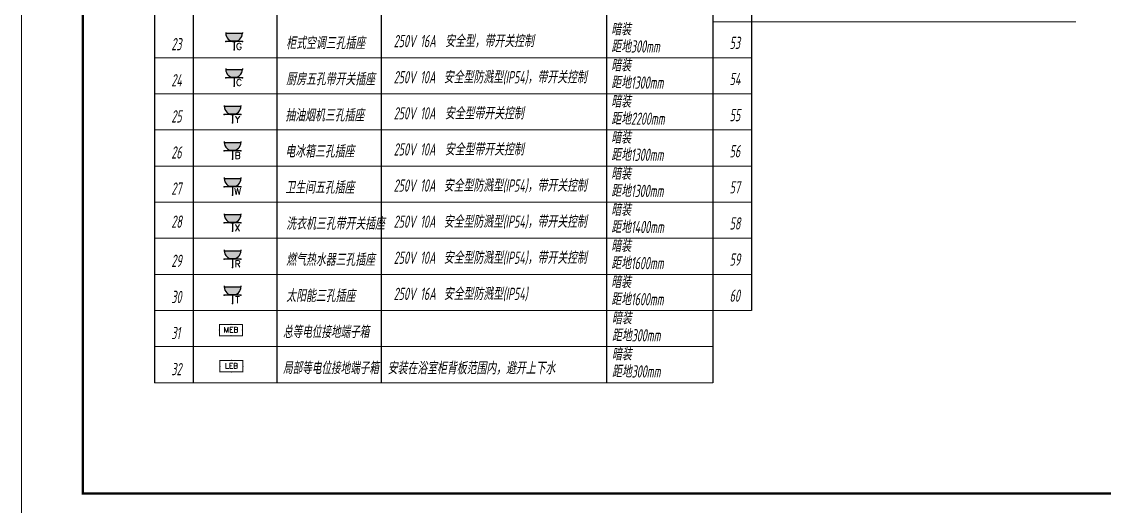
# Model space of a CAD drawing. Extents: x 5031545 to 5313844, y -886381 to -283477.
# Drawn here: x 5061544 to 5105730, y -767106 to -747339 of the extents above; entities that cross this region are included whole.
import ezdxf
from ezdxf.enums import TextEntityAlignment as Align

# ---------------------------------------------------------------- set-up
doc = ezdxf.new("R2010")
doc.units = 0
doc.header["$LTSCALE"] = 1000
doc.header["$MEASUREMENT"] = 0
doc.layers.get('0').update_dxf_attribs({"linetype": 'CONTINUOUS'})
for name, color, linetype, lineweight in [('DIM', 3, 'CONTINUOUS', 20), ('EQUIP-消防', 3, 'CONTINUOUS', 20), ('图框', 147, 'CONTINUOUS', 20)]:
    doc.layers.add(name, color=color, linetype=linetype, lineweight=lineweight)
doc.layers.add('EQUIP-插座', color=3, linetype='CONTINUOUS')
doc.layers.add('TK', color=252, linetype='CONTINUOUS')
doc.styles.add('_TEL_DIM', font='simplex.shx', dxfattribs={"width": 0.8, "height": 3.5, "bigfont": 'hztxt.shx'})
doc.styles.add('HZTXT', font='gbeitc.shx', dxfattribs={"width": 0.8, "height": 400, "bigfont": 'hztxt.shx'})

# ---------------------------------------------------------------- blocks, each defined once
blk = doc.blocks.new('$equip$00002389')
for p, q in [((-0.65, 0.65), (-0.65, 0)), ((0.65, 0.65), (-0.65, 0.65)), ((0.65, 0), (0.65, 0.65)), ((-0.65, 0), (0.65, 0))]:
    blk.add_line(p, q)
at = {"const_width": 0.05}
blk.add_lwpolyline([(-0.65, 0.65), (0.65, 0.65), (0.65, 0), (-0.65, 0), (-0.65, 0.65), (0.65, 0.65)], dxfattribs=at)
for p in [(0, 0.65), (-0.65, 0.325), (0, 0), (0.65, 0.325)]:
    blk.add_point(p)
at = {"color": 7, "style": '_TEL_DIM'}
blk.add_attdef('$TEXT$', text='', height=0.3, dxfattribs=at).set_placement((0.006, 0.343), align=Align.MIDDLE_CENTER)
at = {"color": 7, "style": '_TEL_DIM', "flags": 1}
blk.add_attdef('A', text='', height=0.00002, dxfattribs=at).set_placement((0, 0), align=Align.MIDDLE_CENTER)
blk = doc.blocks.new('$equip$00001764')
for p, q in [((-0.5, 1.05), (-0.5, 1)), ((-0.5, 1), (0.5, 1)), ((0.5, 1.05), (0.5, 1)), ((0.5, 0.5), (-0.5, 0.5)), ((0, 0.5), (0, 0))]:
    blk.add_line(p, q)
blk.add_arc((0, 1), 0.5, 180, 0)
for p in [(-0.5, 0.5), (0, 0), (0.5, 0.5)]:
    blk.add_point(p)
for points in [[(0.433, 0.75), (-0.433, 0.75), (0.5, 1), (-0.5, 1)], [(0.25, 0.567), (-0.25, 0.567), (0.433, 0.75), (-0.433, 0.75)], [(0, 0.5), (0, 0.5), (0.25, 0.567), (-0.25, 0.567)]]:
    blk.add_solid(points)
at = {"color": 7, "style": '_TEL_DIM'}
blk.add_attdef('$TEXT$', text='', height=0.4, dxfattribs=at).set_placement((0.303, 0.211), align=Align.MIDDLE_CENTER)
at = {"color": 7, "style": '_TEL_DIM', "flags": 1}
blk.add_attdef('A', text='', height=0.00002, dxfattribs=at).set_placement((0, 0), align=Align.MIDDLE_CENTER)

msp = doc.modelspace()

# ---------------------------------------------------------------- linework, layer by layer
at = {"layer": 'DIM', "color": 2, "linetype": 'Continuous'}
for p, q in [((5089754.8, -747339.2), (5091325.2, -747339.2)), ((5089754.8, -747339.2), (5104567.3, -747339.2)), ((5066970.8, -748811.3), (5089754.8, -748811.3)), ((5089754.8, -748811.9), (5091325.2, -748811.9)), ((5066970.8, -750284), (5089754.8, -750284)), ((5089754.8, -750284.5), (5091325.2, -750284.5)), ((5066970.8, -751756.7), (5089754.8, -751756.7)), ((5089754.8, -751757.2), (5091325.2, -751757.2)), ((5066970.8, -753229.4), (5089754.8, -753229.4)), ((5089754.8, -753229.9), (5091325.2, -753229.9)), ((5066970.8, -754702.1), (5089754.8, -754702.1)), ((5089754.8, -754702.6), (5091325.2, -754702.6)), ((5066970.8, -756174.8), (5089754.8, -756174.8)), ((5089754.8, -756175.3), (5091325.2, -756175.3)), ((5066970.8, -757647.5), (5089754.8, -757647.5)), ((5089754.8, -757648), (5091325.2, -757648)), ((5066970.8, -759120.2), (5089754.8, -759120.2)), ((5089754.8, -759120.7), (5091325.2, -759120.7)), ((5066970.8, -760592.9), (5089754.8, -760592.9)), ((5066970.8, -762065.6), (5089754.8, -762065.6))]:
    msp.add_line(p, q, dxfattribs=at)
at = {"layer": 'TK', "color": 2}
for p, q in [((5066970.8, -713466.7), (5066970.8, -762065.6)), ((5068541.2, -713466.7), (5068541.2, -762065.6)), ((5071959.6, -713466.7), (5071959.6, -762065.6)), ((5076212.7, -713466.7), (5076212.7, -762065.6)), ((5085411, -713466.7), (5085411, -762065.6)), ((5089754.8, -713467.2), (5089754.8, -762065.6)), ((5091325.2, -713467.2), (5091325.2, -759120.7)), ((5089754.8, -714939.4), (5089754.8, -762065.6))]:
    msp.add_line(p, q, dxfattribs=at)
at = {"layer": '图框'}
msp.add_lwpolyline([(5061543.6, -708181), (5145643.6, -708181), (5145643.6, -767581), (5061543.6, -767581)], close=True, dxfattribs=at)
at = {"layer": '图框', "const_width": 100}
msp.add_lwpolyline([(5144643.6, -766581), (5144643.6, -709181), (5064043.6, -709181), (5064043.6, -766581)], close=True, dxfattribs=at)

# ---------------------------------------------------------------- block references
at = {"layer": 'EQUIP-插座', "xscale": 678.8571428656578, "yscale": 678.8571428656578, "zscale": 678.8571428656578}
for p, values in [((5070212.5, -748490.4), {'$TEXT$': 'G'}), ((5070212.5, -749963.1), {'$TEXT$': 'C'}), ((5070153.4, -751468.1), {'$TEXT$': 'Y'}), ((5070153.4, -752940.8), {'$TEXT$': 'B'}), ((5070153.4, -754413.5), {'$TEXT$': 'W'}), ((5070153.4, -755886.2), {'$TEXT$': 'X'}), ((5070153.4, -757358.9), {'$TEXT$': 'R'}), ((5070153.4, -758831.6), {'$TEXT$': 'T'})]:
    msp.add_blockref('$equip$00001764', p, dxfattribs=at).add_auto_attribs(values)
at = {"layer": 'EQUIP-消防', "color": 7, "xscale": 720, "yscale": 720, "zscale": 720}
for p, values in [((5070082.5, -760151.5), {'$TEXT$': 'MEB'}), ((5070103.8, -761624.2), {'$TEXT$': 'LEB'})]:
    msp.add_blockref('$equip$00002389', p, dxfattribs=at).add_auto_attribs(values)

# ---------------------------------------------------------------- texts
at = {"color": 0, "style": 'HZTXT'}
for s, width, p in [('暗装', 0.7, (5085603.1, -747898.8)), ('23', 0.7, (5067652.1, -748506.4)), ('柜式空调三孔插座', 0.7, (5072336.4, -748462)), ('250V 16A  安全型，带开关控制', 0.7, (5076725.6, -748381.6)), ('距地300mm', 0.7, (5085603.1, -748600.4)), ('53', 0.7, (5090436.2, -748454.6)), ('暗装', 0.7, (5085603.1, -749371.5)), ('厨房五孔带开关插座', 0.7, (5072336.4, -749934.7)), ('250V 10A', 0.7, (5076725.6, -749854.3)), ('安全型防溅型(IP54)，带开关控制', 0.7, (5078767.2, -749854.3)), ('24', 0.7, (5067652.1, -749979.1)), ('距地1300mm', 0.7, (5085603.1, -750073.1)), ('54', 0.7, (5090436.2, -749927.3)), ('暗装', 0.7, (5085603.1, -750844.1)), ('25', 0.7, (5067652.1, -751451.8)), ('抽油烟机三孔插座', 0.7, (5072299.1, -751407.4)), ('250V 10A  安全型带开关控制', 0.7, (5076725.6, -751327)), ('距地2200mm', 0.7, (5085603.1, -751545.8)), ('暗装', 0.7, (5085603.1, -752316.8)), ('26', 0.7, (5067652.1, -752924.5)), ('电冰箱三孔插座', 0.7, (5072299.1, -752880.1)), ('250V 10A  安全型带开关控制', 0.7, (5076725.6, -752799.7)), ('距地1300mm', 0.7, (5085603.1, -753018.5)), ('暗装', 0.7, (5085603.1, -753789.5)), ('卫生间五孔插座', 0.7, (5072299.1, -754352.8)), ('250V 10A', 0.7, (5076725.6, -754272.4)), ('安全型防溅型(IP54)，带开关控制', 0.7, (5078767.2, -754272.4)), ('27', 0.7, (5067652.1, -754397.2)), ('距地1300mm', 0.7, (5085603.1, -754491.2)), ('暗装', 0.7, (5085603.1, -755262.2)), ('28', 0.7, (5067652.1, -755744.5)), ('洗衣机三孔带开关插座', 0.7, (5072336.4, -755825.5)), ('250V 10A', 0.7, (5076725.6, -755745.1)), ('安全型防溅型(IP54)，带开关控制', 0.7, (5078767.2, -755745.1)), ('距地1400mm', 0.7, (5085603.1, -755963.9)), ('暗装', 0.7, (5085603.1, -756734.9)), ('29', 0.7, (5067652.1, -757342.6)), ('燃气热水器三孔插座', 0.7, (5072336.4, -757298.2)), ('250V 10A', 0.7, (5076725.6, -757217.8)), ('安全型防溅型(IP54)，带开关控制', 0.7, (5078767.2, -757217.8)), ('距地1600mm', 0.7, (5085603.1, -757436.6)), ('暗装', 0.7, (5085603.1, -758207.6)), ('太阳能三孔插座', 0.7, (5072336.4, -758770.9)), ('250V 16A', 0.7, (5076725.6, -758690.5)), ('安全型防溅型(IP54)', 0.7, (5078767.2, -758690.5)), ('30', 0.7, (5067652.1, -758815.3)), ('距地1600mm', 0.7, (5085603.1, -758909.2)), ('暗装', 0.7, (5085631, -759680.3)), ('31', 0.7, (5067652.1, -760288)), ('总等电位接地端子箱', 0.68, (5072205.9, -760243.6)), ('距地300mm', 0.7, (5085631, -760381.9)), ('暗装', 0.7, (5085631, -761153)), ('32', 0.7, (5067652.1, -761760.7)), ('局部等电位接地端子箱', 0.68, (5072205.9, -761716.2)), ('安装在浴室柜背板范围内，避开上下水', 0.7, (5076476.3, -761720.1)), ('距地300mm', 0.7, (5085631, -761854.6))]:
    msp.add_text(s, height=500, dxfattribs=dict(at, width=width)).set_placement(p)
at = {"style": 'HZTXT', "width": 0.7}
for s, p in [('55', (5090436.2, -751400)), ('56', (5090436.2, -752872.7)), ('57', (5090436.2, -754345.4)), ('58', (5090436.2, -755818.1)), ('59', (5090436.2, -757290.8)), ('60', (5090436.2, -758763.5))]:
    msp.add_text(s, height=500, dxfattribs=at).set_placement(p)

doc.saveas('drawing.dxf')
